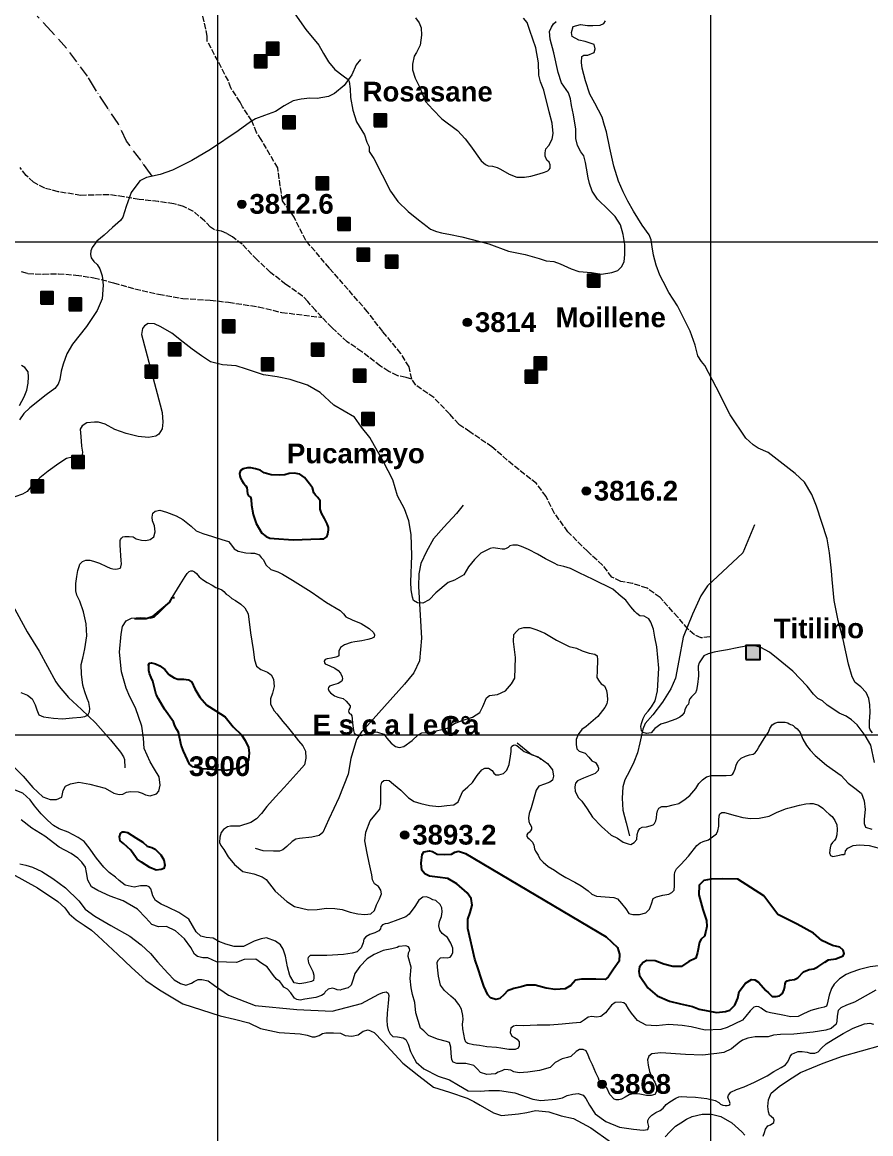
# Model space of a CAD drawing. Header units: metres. Extents: x 405809 to 420020, y 8257398 to 8272141.
# Drawn here: x 416604 to 418325, y 8265190 to 8267445 of the extents above; entities that cross this region are included whole.
import ezdxf

# ---------------------------------------------------------------- set-up
doc = ezdxf.new("R2010")
doc.units = ezdxf.units.M
doc.linetypes.add('ACAD_ISO02W100', pattern=[15, 12, -3])
doc.linetypes.add('ACAD_ISO06W100', pattern=[36, 24, -3, 0, -3, 0, -3, 0, -3])
for name, color, linetype, lineweight in [('CAMINOS DE ERRADURA', 210, 'ACAD_ISO06W100', 20), ('CAMINOS1', 7, 'ACAD_ISO02W100', 5), ('COORDENADAS', 30, 'Continuous', 5), ('CURVAS MAESTRAS', 90, 'Continuous', 25), ('CURVAS SECUNDARIS', 46, 'Continuous', 9), ('PERIMETRO DE LA ISLA', 7, 'Continuous', 18), ('texto', 7, 'Continuous', 13)]:
    doc.layers.add(name, color=color, linetype=linetype, lineweight=lineweight)
doc.layers.add('CASAS', color=150, linetype='Continuous')
doc.layers.add('VIVIENDAS', color=1, linetype='Continuous')
doc.styles.add('CARLOS', font='arialbd.ttf', dxfattribs={"height": 48})

msp = doc.modelspace()

# ---------------------------------------------------------------- hatches: boundary and pattern name
at = {"layer": 'CASAS'}
msp.add_hatch(color=256, dxfattribs=at).paths.add_polyline_path([(418072, 8266152.8), (418100.5, 8266152.8), (418100.5, 8266181.2), (418072, 8266181.2)])
at = {"layer": 'texto'}
h = msp.add_hatch(color=256, dxfattribs=at)
edge = h.paths.add_edge_path()
edge.add_arc((417049.3, 8267076.1), 8.37, 0, 360)
h = msp.add_hatch(color=256, dxfattribs=at)
edge = h.paths.add_edge_path()
edge.add_arc((417506.7, 8266836.3), 8.37, 0, 360)
h = msp.add_hatch(color=256, dxfattribs=at)
edge = h.paths.add_edge_path()
edge.add_arc((417747.9, 8266494.3), 8.37, 0, 360)
h = msp.add_hatch(color=256, dxfattribs=at)
edge = h.paths.add_edge_path()
edge.add_arc((417379.6, 8265796.5), 8.37, 0, 360)
h = msp.add_hatch(color=256, dxfattribs=at)
edge = h.paths.add_edge_path()
edge.add_arc((417780.2, 8265290.9), 8.37, 0, 360)
at = {"layer": 'VIVIENDAS'}
for points in [[(417099.7, 8267379.3), (417124.7, 8267379.3), (417124.7, 8267404.3), (417099.7, 8267404.3)], [(417075, 8267353.5), (417100, 8267353.5), (417100, 8267378.5), (417075, 8267378.5)], [(417318, 8267233.9), (417343, 8267233.9), (417343, 8267258.9), (417318, 8267258.9)], [(417132.4, 8267229.4), (417157.4, 8267229.4), (417157.4, 8267254.4), (417132.4, 8267254.4)], [(417199.9, 8267105.9), (417224.9, 8267105.9), (417224.9, 8267130.9), (417199.9, 8267130.9)], [(417244, 8267023.5), (417269, 8267023.5), (417269, 8267048.5), (417244, 8267048.5)], [(417283.6, 8266961.4), (417308.6, 8266961.4), (417308.6, 8266986.4), (417283.6, 8266986.4)], [(417341, 8266946.8), (417366, 8266946.8), (417366, 8266971.8), (417341, 8266971.8)], [(417750.4, 8266908.6), (417775.4, 8266908.6), (417775.4, 8266933.6), (417750.4, 8266933.6)], [(416641.5, 8266873.7), (416666.5, 8266873.7), (416666.5, 8266898.7), (416641.5, 8266898.7)], [(416699, 8266860.5), (416724, 8266860.5), (416724, 8266885.5), (416699, 8266885.5)], [(417010, 8266815.7), (417035, 8266815.7), (417035, 8266840.7), (417010, 8266840.7)], [(416900.6, 8266769.3), (416925.6, 8266769.3), (416925.6, 8266794.3), (416900.6, 8266794.3)], [(417190.7, 8266768.3), (417215.7, 8266768.3), (417215.7, 8266793.3), (417190.7, 8266793.3)], [(417088.9, 8266738.5), (417113.9, 8266738.5), (417113.9, 8266763.5), (417088.9, 8266763.5)], [(417642.4, 8266740.7), (417667.4, 8266740.7), (417667.4, 8266765.7), (417642.4, 8266765.7)], [(416853, 8266724), (416878, 8266724), (416878, 8266749), (416853, 8266749)], [(417276.1, 8266715.7), (417301.1, 8266715.7), (417301.1, 8266740.7), (417276.1, 8266740.7)], [(417624.4, 8266713.8), (417649.4, 8266713.8), (417649.4, 8266738.8), (417624.4, 8266738.8)], [(417292.9, 8266627.9), (417317.9, 8266627.9), (417317.9, 8266652.9), (417292.9, 8266652.9)], [(416704.7, 8266540.5), (416729.7, 8266540.5), (416729.7, 8266565.5), (416704.7, 8266565.5)], [(416622.2, 8266491.5), (416647.2, 8266491.5), (416647.2, 8266516.5), (416622.2, 8266516.5)]]:
    msp.add_hatch(color=256, dxfattribs=at).paths.add_polyline_path(points)

# ---------------------------------------------------------------- linework, layer by layer
at = {"layer": 'CAMINOS DE ERRADURA'}
msp.add_lwpolyline([(416867.4, 8267132.8), (416863.9, 8267137.6), (416844.2, 8267165.2), (416815.5, 8267203.7), (416798.6, 8267239.6), (416774.8, 8267275.2), (416750.6, 8267311.9), (416736.3, 8267335.7), (416693.5, 8267392.8), (416662.8, 8267427), (416634.1, 8267457.6)], dxfattribs=at)
at = {"layer": 'CAMINOS1'}
for points in [[(417998.7, 8266198.3), (417981.4, 8266196.4), (417967.3, 8266202.8), (417954.6, 8266214.1), (417933.9, 8266238.4), (417897.8, 8266278.2), (417871.7, 8266297.1), (417842, 8266307), (417818, 8266310.9), (417800.1, 8266319.8), (417780.9, 8266344.1), (417750.2, 8266372.1), (417710.6, 8266411.7), (417683.9, 8266448.8), (417666.4, 8266483.1), (417647.2, 8266509.4), (417599.1, 8266547.2), (417556.7, 8266583.9), (417512, 8266614.2), (417489.3, 8266629.8), (417470.8, 8266650.7), (417438.8, 8266683.8), (417402.2, 8266708.8), (417394.1, 8266721.3), (417388.7, 8266746.5), (417371.8, 8266773.2), (417335.2, 8266817.8), (417304.4, 8266857.8), (417227.1, 8266946.4), (417179.3, 8267002.3), (417155.5, 8267049.9), (417131.7, 8267083.2), (417122.1, 8267149.9), (417088.8, 8267207.1), (417079.3, 8267221.4), (417069.8, 8267245.2), (417050.7, 8267273.8), (417045.9, 8267283.3), (417026.9, 8267311.9), (417022.1, 8267326.2), (416979.3, 8267407.1), (416979.3, 8267416.7), (416969.7, 8267459.5)], [(417394.1, 8266721.3), (417382.5, 8266724.8), (417365.5, 8266727.9), (417347.2, 8266737), (417330.6, 8266747.7), (417292.8, 8266776.9), (417263.3, 8266796.8), (417232.3, 8266825.2), (417198.7, 8266860.9), (417183.2, 8266878.8), (417172.7, 8266889.8), (417138.8, 8266913.2), (417107.2, 8266937.9), (417080.2, 8266963.3), (417050.1, 8266994.9), (417030.2, 8267009.9), (417018.7, 8267016.8), (417008.2, 8267021.3), (416993.7, 8267024.3), (416986.1, 8267029.4), (416973.6, 8267042.3), (416951.5, 8267061.4), (416931.1, 8267071.4), (416911.1, 8267076.9), (416880.1, 8267081.4), (416841, 8267085.9), (416810, 8267091.4), (416779.5, 8267095.4), (416722.9, 8267093.9), (416676.9, 8267101.4), (416649.5, 8267108.4), (416626.4, 8267120.5), (416611.9, 8267134.5), (416599.4, 8267150.5)], [(416602, 8266939.3), (416615.3, 8266935.7), (416646.2, 8266934.2), (416677.2, 8266935.1), (416712.9, 8266932.3), (416749.1, 8266926.9), (416789.3, 8266916.9), (416832.5, 8266904.3), (416880.6, 8266893.7), (416929.4, 8266885), (416985.3, 8266881.5), (417022.4, 8266877.2), (417083.1, 8266867.9), (417130.2, 8266856.6), (417212.2, 8266846.6)]]:
    msp.add_lwpolyline(points, dxfattribs=at)
at = {"layer": 'CASAS'}
msp.add_lwpolyline([(418072, 8266152.8), (418100.5, 8266152.8), (418100.5, 8266181.2), (418072, 8266181.2)], close=True, dxfattribs=at)
at = {"layer": 'COORDENADAS'}
for p, q in [((417000, 8271350), (417000, 8257550)), ((418000, 8271350), (418000, 8257550)), ((406200, 8267000), (419600, 8267000)), ((406200, 8266000), (419600, 8266000))]:
    msp.add_line(p, q, dxfattribs=at)
at = {"layer": 'CURVAS MAESTRAS'}
for points in [[(417046.7, 8266520.2), (417049.1, 8266515.6), (417052.7, 8266510), (417057.4, 8266505.1), (417059.4, 8266501.5), (417060.6, 8266488.5), (417062.9, 8266484.8), (417066.7, 8266481.8), (417068.4, 8266477.4), (417068.8, 8266465.9), (417072, 8266446.9), (417078.7, 8266428.6), (417090.1, 8266408.5), (417098.9, 8266401.9), (417106.2, 8266398.6), (417115, 8266397.7), (417153.5, 8266395.2), (417207.8, 8266397.3), (417215.4, 8266397.3), (417221.7, 8266401.6), (417223.9, 8266406.6), (417225.3, 8266415.3), (417225, 8266420.3), (417222.7, 8266427.5), (417217, 8266438.3), (417210.7, 8266449.3), (417208.3, 8266457.6), (417208.3, 8266466.5), (417208, 8266474.3), (417203.6, 8266481.4), (417198.6, 8266485.9), (417195.2, 8266490.5), (417193, 8266500.6), (417186.3, 8266509), (417176.2, 8266521.8), (417167, 8266528.5), (417155.5, 8266530.7), (417145.6, 8266529.7), (417136.3, 8266527), (417126.5, 8266526.2), (417108.7, 8266527), (417094.6, 8266531.3), (417086.8, 8266536.5), (417077.3, 8266539.5), (417067.7, 8266541.3), (417060.7, 8266541.3), (417052.2, 8266539.6), (417046.4, 8266535.8), (417044.9, 8266529.8), (417045.4, 8266524.8), (417046.7, 8266520.2)], [(416831.6, 8266235.4), (416836.4, 8266235.4), (416845.9, 8266235.4), (416855.4, 8266235.4), (416869.7, 8266240.2), (416903, 8266268.7), (416907.8, 8266278.3), (416912.6, 8266278.3)], [(416860.4, 8266138.3), (416860.2, 8266141.9), (416861.9, 8266145.1), (416866.3, 8266145.9), (416874.4, 8266144), (416882.8, 8266139.4), (416893.2, 8266132.2), (416901.4, 8266122.2), (416912, 8266115.5), (416919.7, 8266112.5), (416931.8, 8266112.5), (416941.1, 8266111.5), (416948, 8266106.4), (416954.2, 8266093.3), (416964.3, 8266076), (416978.5, 8266059.7), (416996.5, 8266048.4), (417015.3, 8266036.3), (417031.5, 8266016.2), (417048.5, 8265999.9), (417056, 8265988.4), (417062.8, 8265974.2), (417064.5, 8265962.4), (417063.1, 8265950), (417059.2, 8265940.8), (417045.9, 8265932.9), (417017.6, 8265927.6), (416969.3, 8265930.5), (416949.9, 8265934.6), (416943.2, 8265940), (416939.3, 8265949), (416930.9, 8265966.8), (416926.2, 8265978.5), (416920.9, 8266005.2), (416917.4, 8266010.4), (416913.3, 8266018), (416910.7, 8266026.2), (416892.5, 8266051.7), (416880.1, 8266072.8), (416875.4, 8266081.6), (416872.1, 8266095.2), (416868.8, 8266108.3), (416865.6, 8266116.2), (416862, 8266123.8), (416860.6, 8266130.3), (416860.4, 8266138.3)], [(416835.2, 8265750.1), (416824.1, 8265766), (416809, 8265779.2), (416802.6, 8265784.4), (416800.9, 8265792.8), (416803.2, 8265799.5), (416807.2, 8265802.7), (416810.7, 8265802.7), (416817.3, 8265801.9), (416834.6, 8265790.7), (416848.5, 8265781.7), (416857.5, 8265774.2), (416866.8, 8265771.5), (416873.5, 8265767.5), (416884.9, 8265756.5), (416891, 8265746), (416893.3, 8265735.3), (416891.3, 8265728.3), (416886, 8265726.3), (416875.6, 8265725.4), (416862.8, 8265730.9), (416845.9, 8265741.1), (416837.2, 8265747.5), (416835.2, 8265750.1)], [(417488.9, 8265763.8), (417503.2, 8265759.1), (417788.3, 8265589.8), (417811.3, 8265568.3), (417815.4, 8265554.8), (417814.5, 8265540.3), (417803.3, 8265524.1), (417792.4, 8265508.2), (417786.5, 8265503.5), (417767.3, 8265504), (417738.6, 8265504.3), (417726.2, 8265501.9), (417716.5, 8265491.3), (417705.5, 8265484.5), (417685.1, 8265482.8), (417666.9, 8265486), (417644.4, 8265491.9), (417627.6, 8265491.9), (417616.1, 8265488.6), (417601, 8265485.1), (417588, 8265480.1), (417581.2, 8265472.7), (417572.9, 8265465), (417564.4, 8265462.7), (417553.5, 8265465.9), (417548.2, 8265472.4), (417539.9, 8265489.9), (417534, 8265508.4), (417529.5, 8265523.3), (417522.3, 8265544.7), (417508, 8265606.7), (417508, 8265625.7), (417512.8, 8265639), (417516.7, 8265654.3), (417514.6, 8265667.7), (417506.5, 8265679.2), (417485.4, 8265697.7), (417467.5, 8265708.4), (417446.5, 8265711.1), (417430, 8265713.2), (417420.4, 8265717.8), (417414.6, 8265725.5), (417413, 8265739.5), (417415, 8265757.2), (417418.4, 8265762.3), (417429.8, 8265764.6), (417436.1, 8265762.8), (417445.4, 8265757.4), (417460.7, 8265756.8), (417474.5, 8265757.4), (417481.1, 8265761.6), (417488.9, 8265763.8)], [(417987.9, 8265591.1), (417981, 8265584.9), (417977.7, 8265579), (417973.8, 8265557.9), (417970.5, 8265546.9), (417955.9, 8265539.7), (417941.1, 8265529.8), (417923.3, 8265530), (417905.2, 8265534.4), (417887.6, 8265541.5), (417871, 8265542), (417863.1, 8265538.2), (417856, 8265528.8), (417854.9, 8265519.8), (417855.7, 8265511.4), (417872.6, 8265486.7), (417891.9, 8265470.3), (417916.9, 8265459.4), (417939.5, 8265453.9), (417963.3, 8265448.3), (417976.9, 8265443.2), (418012.4, 8265436.4), (418030.2, 8265438.2), (418039.3, 8265441), (418049.7, 8265451.3), (418055.2, 8265465.5), (418058.5, 8265478.9), (418070.7, 8265496.1), (418083.3, 8265503.2), (418090.1, 8265502.7), (418097.5, 8265497.9), (418112.2, 8265481.2), (418117.5, 8265476.1), (418125.1, 8265468.8), (418133.5, 8265468.7), (418139.8, 8265470.4), (418145.9, 8265475.3), (418149.5, 8265483.4), (418151, 8265489.1), (418151.2, 8265494.3), (418152.7, 8265498.4), (418155.6, 8265500.5), (418160, 8265501.9), (418170.2, 8265503.2), (418176.9, 8265507), (418188.7, 8265518.8), (418200.3, 8265523.5), (418209.4, 8265524.8), (418217.6, 8265528.8), (418231.9, 8265538.8), (418239.5, 8265543.5), (418254.4, 8265545.1), (418268.9, 8265551.1), (418271.1, 8265556.1), (418269.1, 8265563), (418262.2, 8265569), (418247.7, 8265572.5), (418225.6, 8265582.8), (418209, 8265597.1), (418175.9, 8265615.9), (418136.7, 8265635.2), (418108.1, 8265673.3), (418055.7, 8265706.7), (418024.2, 8265707.6), (418001.2, 8265706.6), (417986.2, 8265704.1), (417976.7, 8265694.6), (417976.2, 8265675.1), (417984.7, 8265645.1), (417991.7, 8265623.1), (417992.3, 8265611.2), (417990.5, 8265601.3), (417987.9, 8265591.1)]]:
    msp.add_lwpolyline(points, dxfattribs=at)
at = {"layer": 'CURVAS SECUNDARIS'}
for points in [[(417151.8, 8267469), (417179.1, 8267430.6), (417205.2, 8267398.8), (417215.2, 8267381.5), (417225.1, 8267364.7), (417238.2, 8267349.1), (417254.9, 8267336.7), (417264.9, 8267329.3), (417267.3, 8267324.9), (417269.2, 8267310), (417269.6, 8267292.9), (417274.5, 8267267.1), (417281.7, 8267242.9), (417298.4, 8267216.6), (417303.1, 8267202.3), (417307.9, 8267192.8), (417307.9, 8267183.3), (417317.4, 8267169), (417350.8, 8267102.3), (417365.5, 8267081.8), (417386.9, 8267061.6), (417407.8, 8267044.1), (417425, 8267030.6), (417432.3, 8267025.3), (417444.1, 8267020.6), (417454.6, 8267018.2), (417465.2, 8267016.1), (417469.3, 8267015.4)], [(417401.7, 8267454), (417409, 8267443.9), (417412.9, 8267433.8), (417413.9, 8267419.2), (417411.1, 8267398.8), (417403.8, 8267384.1), (417399.2, 8267376.2), (417395.3, 8267359.9), (417395.8, 8267348.6), (417400.9, 8267331.5), (417409.4, 8267314), (417421.8, 8267284.7), (417437.1, 8267268.4), (417455.2, 8267249.6), (417486.8, 8267225.4), (417502.6, 8267208.7), (417513, 8267194.3), (417534.6, 8267164.4), (417543.5, 8267156.6), (417549.1, 8267153.7), (417558.1, 8267153.2), (417567.2, 8267150.7), (417574.3, 8267147.4), (417591.9, 8267137.3), (417607.4, 8267131.2), (417623, 8267130.8), (417635.7, 8267132.7), (417652.4, 8267137.6), (417663.2, 8267140.8), (417670.3, 8267143.7), (417673, 8267146.4), (417674.9, 8267149.3), (417674.9, 8267156), (417672.5, 8267161.1), (417668.1, 8267165.5), (417664.4, 8267173.4), (417664.4, 8267180.2), (417666.1, 8267188.3), (417672.3, 8267195.4), (417678.9, 8267208), (417681, 8267219.8), (417678.6, 8267240.2), (417672.7, 8267263.2), (417661.8, 8267307.3), (417655.5, 8267324.3), (417652.1, 8267337.6), (417650.9, 8267363), (417645.6, 8267393), (417633.8, 8267428.7), (417628.3, 8267444.7), (417620.8, 8267453.7)], [(417469.3, 8267015.4), (417495.8, 8267010.1), (417550.3, 8266995.9), (417590.1, 8266980.9), (417624.4, 8266973.9), (417652.4, 8266965.8), (417666.9, 8266961), (417682, 8266959.9), (417695.4, 8266955.1), (417717.4, 8266944.9), (417733, 8266939.5), (417758.8, 8266937.3), (417779.2, 8266934.1), (417800.2, 8266937.3), (417812, 8266941.6), (417819.4, 8266949.3), (417825.1, 8266959.1), (417826.1, 8266973.8), (417826.1, 8266994.3), (417823.1, 8267014.8), (417817.2, 8267034.1), (417806.4, 8267051), (417793.2, 8267064.6), (417770.8, 8267086.2), (417759.8, 8267102.6), (417754.3, 8267117.8), (417752.1, 8267129.4), (417748.8, 8267149.2), (417746.6, 8267160.6), (417742.8, 8267174.5), (417737.3, 8267182.1), (417730.2, 8267195.2), (417726.8, 8267209.6), (417726.8, 8267228.2), (417722.1, 8267257.2), (417718.1, 8267276.5), (417715.8, 8267290.1), (417711.8, 8267302.1), (417697.8, 8267322.6), (417691.1, 8267343.3), (417682.1, 8267383.5), (417674.7, 8267411), (417673.2, 8267426.3), (417677.3, 8267435.5), (417681.6, 8267442), (417686.7, 8267446.9)], [(417290.3, 8267369.7), (417281.3, 8267358.7), (417272.3, 8267338.5), (417257, 8267317), (417237.1, 8267300.8), (417224.9, 8267294.8), (417202.1, 8267290.6), (417187.5, 8267290.9), (417169.8, 8267289.4), (417153.3, 8267285.6), (417135.2, 8267275.5), (417117.9, 8267264.1), (417095.4, 8267256.1), (417076.9, 8267249.2), (417067.2, 8267243), (417041.9, 8267225.3), (416985.8, 8267187.2), (416947.8, 8267164.9), (416908.4, 8267145.5), (416883.7, 8267136.5), (416856.2, 8267130.3), (416842.2, 8267123.7), (416824.7, 8267100.1), (416814.6, 8267071.2), (416807.8, 8267049.9), (416803.5, 8267042.9), (416787.1, 8267028.9), (416770.1, 8267013.1), (416754.9, 8267001), (416745.8, 8266988.3), (416742.9, 8266981.2), (416742.2, 8266974), (416743.6, 8266967.6), (416748.8, 8266960.2), (416755.7, 8266953.6), (416761.4, 8266945), (416766.2, 8266931.1), (416767.9, 8266912), (416765.8, 8266884.5), (416756.2, 8266860.4), (416733.9, 8266827.8), (416705.6, 8266792.4), (416694.2, 8266772.7), (416686.8, 8266751.8), (416683, 8266737.3), (416680.2, 8266720.5), (416676.8, 8266711.2), (416669.9, 8266702.2), (416652.6, 8266689.4), (416619.5, 8266663.3), (416607.3, 8266651.7), (416598.4, 8266638.4)], [(418314, 8265998.1), (418307.8, 8266006.2), (418297.2, 8266020), (418286.2, 8266030.3), (418274.9, 8266037.8), (418260.9, 8266044), (418246.4, 8266053.7), (418237, 8266060), (418227, 8266068.5), (418217.5, 8266073.6), (418209.1, 8266081.9), (418196.3, 8266098.1), (418167, 8266129.1), (418137.6, 8266153.4), (418119.8, 8266167.7), (418101.9, 8266176.9), (418090.4, 8266180.4), (418071.5, 8266179.8), (418054.2, 8266176.4), (418034.7, 8266172.3), (418018.6, 8266169.5), (418007.5, 8266167.2), (417995.6, 8266164), (417986.3, 8266159.7), (417980.8, 8266152.1), (417977.1, 8266145.9), (417975, 8266138.7), (417975.4, 8266119.2), (417973.8, 8266101.7), (417971.6, 8266090.4), (417969.7, 8266084.9), (417961.6, 8266077), (417958.1, 8266072.9), (417956.9, 8266070.3), (417955.1, 8266061.9), (417951.6, 8266057.6), (417948.2, 8266050.7), (417946.7, 8266044.3), (417942.2, 8266039), (417937.9, 8266035.5), (417929.8, 8266031.2), (417910.9, 8266024.7), (417899.4, 8266021.1), (417887.2, 8266012.3), (417879.4, 8266003.7), (417870.4, 8266002.5), (417863.5, 8266004.5), (417859.8, 8266008.8), (417858.4, 8266016.7), (417859.8, 8266022.7), (417863.7, 8266033), (417867.4, 8266040.8), (417873.9, 8266048), (417880.2, 8266056.3), (417887.7, 8266068.5), (417892.7, 8266089.3), (417895, 8266135.1), (417891, 8266177.9), (417887.1, 8266198.1), (417884.6, 8266213.8), (417878.8, 8266228.4), (417874.7, 8266235.3), (417865.2, 8266240.1), (417857, 8266241.4), (417850.6, 8266245.6), (417846.2, 8266249.7), (417838.2, 8266259.7), (417828, 8266272.6), (417818.8, 8266280.4), (417802.1, 8266295.4), (417761.9, 8266314.9), (417733.7, 8266328.5), (417716.3, 8266336.8), (417702.8, 8266341.3), (417690.3, 8266344.1), (417682.7, 8266347.9), (417665.1, 8266356.5), (417649.4, 8266366.4), (417630.5, 8266375.9), (417616.6, 8266381.9), (417608.3, 8266384.4), (417599.3, 8266384.2), (417593.3, 8266382.8), (417589.4, 8266379.9), (417585.2, 8266377.4), (417582.1, 8266376.1), (417577.5, 8266376.3), (417568.5, 8266377.9), (417559.2, 8266379), (417553.1, 8266377.4), (417534.1, 8266367.9), (417521.5, 8266355.4), (417508.9, 8266340.6), (417499.8, 8266324.6), (417480.7, 8266313.3), (417468.1, 8266309), (417442.9, 8266287.8), (417429, 8266273.9), (417416.5, 8266267), (417405.6, 8266267.4), (417397.8, 8266272.2), (417395.2, 8266279.1), (417392.6, 8266293.8), (417392.2, 8266309.4), (417394.3, 8266363.8), (417392.8, 8266405.9), (417387.8, 8266434.1), (417379, 8266458.5), (417365.3, 8266484.8), (417355.6, 8266517), (417337, 8266553.4), (417308.7, 8266603.1), (417292.1, 8266623.5), (417277.6, 8266643.9), (417235.7, 8266668.7), (417208.3, 8266693.9), (417182.8, 8266708.8), (417147.2, 8266720.8), (417121.2, 8266725.9), (417093.5, 8266729.7), (417058.9, 8266741.7), (417038, 8266748.5), (417010.3, 8266750.2), (416986, 8266756.6), (416967.6, 8266768.2), (416948.8, 8266781.8), (416930.1, 8266796.3), (416907.4, 8266814.2), (416885.2, 8266827.4), (416872, 8266833.4), (416859.2, 8266833.8), (416851.6, 8266829.5), (416847.7, 8266823.8), (416845.9, 8266811.7), (416884, 8266668.8), (416887.9, 8266653.4), (416888.9, 8266634.2), (416887.5, 8266620.6), (416880.9, 8266609.4), (416874.8, 8266605.7), (416860.3, 8266602.9), (416838.8, 8266605.2), (416814.4, 8266610.8), (416791.9, 8266618.8), (416772.3, 8266630), (416758.6, 8266634.2), (416750.6, 8266634.2), (416735.2, 8266632.8), (416725.3, 8266626.7), (416721.1, 8266619.7), (416722.5, 8266605.1), (416724.4, 8266585.5), (416726.3, 8266573), (416725.4, 8266567.4), (416723.3, 8266564.4), (416718, 8266563.2), (416705, 8266563.2), (416693.5, 8266560.3), (416678.1, 8266550.3), (416656.2, 8266534.9), (416639.6, 8266521.3), (416622.2, 8266503.6), (416614.2, 8266493.2), (416604.4, 8266488.2), (416589.1, 8266482.6)], [(416598.2, 8266667.8), (416607.8, 8266685.1), (416613, 8266699), (416616, 8266712.8), (416616.8, 8266725.6), (416615.7, 8266736), (416608.9, 8266744.7), (416602.2, 8266748.8)], [(416601, 8266085.7), (416614.7, 8266080), (416624.3, 8266072.8), (416630.3, 8266060.4), (416633.5, 8266050.4), (416637.5, 8266040), (416647.1, 8266036.4), (416667.2, 8266033.6), (416685.8, 8266032.3), (416705.7, 8266033.9), (416723, 8266035.3), (416731.1, 8266037), (416734.9, 8266038.8), (416737.6, 8266041), (416740.6, 8266046.2), (416740.9, 8266053), (416739.1, 8266065), (416735.8, 8266073.7), (416731, 8266086.7), (416726.9, 8266100.6), (416724.1, 8266122.6), (416723.5, 8266142.3), (416726.8, 8266155.3), (416730.7, 8266174.2), (416734.6, 8266200.3), (416733.3, 8266225), (416728.1, 8266249.1), (416720.9, 8266270.8), (416714.4, 8266283.2), (416712.8, 8266292), (416712.8, 8266306.4), (416714.8, 8266320.9), (416716.9, 8266333.3), (416719.2, 8266341.5), (416721, 8266346.1), (416726, 8266351.3), (416732.6, 8266353.9), (416740.9, 8266354.1), (416748.6, 8266352), (416760.7, 8266347.9), (416775.1, 8266341), (416782.2, 8266337.7), (416787.7, 8266336.3), (416793, 8266335.6), (416797.4, 8266336.5), (416802.2, 8266337.9), (416803.1, 8266338.6), (416803.8, 8266340.3), (416804.9, 8266346.6), (416804.6, 8266353.5), (416802.5, 8266384.2), (416802.5, 8266393.7), (416803.3, 8266396.2), (416805.2, 8266399), (416807.6, 8266401.2), (416811.7, 8266401.9), (416820.8, 8266402.1), (416829, 8266401.1), (416835.3, 8266397.2), (416845.5, 8266394.4), (416854.8, 8266394), (416863.6, 8266395.7), (416870.8, 8266401.6), (416873.8, 8266411.3), (416872.1, 8266423.5), (416868.3, 8266434.1), (416867.4, 8266441.2), (416869.1, 8266449.6), (416873.8, 8266453.4), (416883, 8266455.5), (416896.6, 8266451.7), (416916.4, 8266444.2), (416929.9, 8266436.6), (416946.4, 8266422.7), (416956.9, 8266413.4), (416970.5, 8266408.3), (416989.5, 8266402), (417008.9, 8266396.1), (417022, 8266391.9), (417026.2, 8266386.9), (417034, 8266376.7), (417042, 8266372), (417057.2, 8266368.7), (417067.3, 8266368.2), (417075.2, 8266368.2), (417079.4, 8266367.1), (417084.2, 8266364.8), (417088.8, 8266359.2), (417093.6, 8266354.5), (417098.3, 8266344.9), (417107.9, 8266335.4), (417122.1, 8266330.7), (417131.7, 8266325.9), (417152.1, 8266313.3), (417190.3, 8266289.9), (417221.1, 8266268.2), (417248.9, 8266251.6), (417255.3, 8266244.9), (417260.5, 8266238.8), (417272.9, 8266233.2), (417291.5, 8266225.4), (417307.6, 8266215.2), (417316.7, 8266207.2), (417318.2, 8266202.9), (417317.5, 8266198), (417312.4, 8266194.9), (417305.1, 8266193.2), (417293, 8266190.6), (417278.4, 8266188.5), (417271, 8266187.3), (417257.8, 8266182.1), (417249.5, 8266176.6), (417246.1, 8266169.2), (417246.1, 8266162.4), (417245.9, 8266160.2), (417244.4, 8266158.5), (417240, 8266157.3), (417230.9, 8266155), (417222.5, 8266153.8), (417218.1, 8266152.4), (417216.6, 8266149.3), (417216.7, 8266145.5), (417218.5, 8266144), (417227.6, 8266139.9), (417238.1, 8266134.9), (417244.8, 8266130.3), (417249.3, 8266124.7), (417252.8, 8266117.5), (417253.2, 8266113.6), (417252, 8266108.6), (417244.8, 8266103.8), (417235.3, 8266100.9), (417227.4, 8266098.2), (417224.9, 8266095.6), (417224.5, 8266092.8), (417225.7, 8266088.8), (417229.5, 8266085), (417237.1, 8266079), (417244.1, 8266076.3), (417254.9, 8266073.4), (417261.3, 8266068.2), (417268.8, 8266058.7), (417269.2, 8266055.9), (417268.4, 8266053.8), (417266.4, 8266050.4), (417266, 8266048), (417266.2, 8266045.1), (417267.4, 8266042.9), (417270.1, 8266041.5), (417272.5, 8266038.4), (417273.1, 8266032.3), (417274.1, 8266023.1), (417275.6, 8266008.4), (417277.4, 8266003.3), (417283.2, 8265998.8), (417292.1, 8265998.5), (417304.7, 8266003.3), (417313.6, 8266005.6), (417324.2, 8266004.8), (417337.6, 8266000.8), (417343.4, 8265992.7), (417352.3, 8265982.8), (417360.9, 8265975.8), (417368.7, 8265974), (417377.9, 8265976), (417394.8, 8265988.1), (417406.7, 8265999.8), (417414.4, 8266004), (417432.9, 8266005.1), (417466, 8266013.2), (417481, 8266023), (417496.1, 8266028.8), (417516.9, 8266035.8), (417532, 8266045), (417538.4, 8266057.2), (417545.9, 8266075.1), (417551.7, 8266079.7), (417567.9, 8266081.5), (417584, 8266089.2), (417596.4, 8266103), (417602.9, 8266114.5), (417604.3, 8266156.5), (417600.6, 8266189.1), (417601.4, 8266203.2), (417606.2, 8266209.3), (417612.1, 8266214.8), (417621.1, 8266217.4), (417633.8, 8266217.4), (417647.4, 8266212.9), (417664.2, 8266205.8), (417687.4, 8266191.8), (417713.6, 8266179.2), (417728.1, 8266175.3), (417740, 8266170.1), (417754, 8266165.5), (417765.4, 8266163.4), (417770.2, 8266159.9), (417770.7, 8266151.6), (417769.9, 8266129.5), (417769.7, 8266116), (417774, 8266108.9), (417778.1, 8266103.2), (417784.8, 8266098.8), (417789.2, 8266089.6), (417790.5, 8266081), (417791, 8266070.5), (417789.7, 8266062.3), (417785.4, 8266055.3), (417771.2, 8266036.7), (417748, 8266016.6), (417738.8, 8266010.4), (417731.6, 8266000.6), (417727.2, 8265990.1), (417727.2, 8265979.9), (417729.1, 8265971.5), (417733.8, 8265966.8), (417745.9, 8265962.6), (417753.4, 8265954.2), (417759, 8265947.2), (417767, 8265943.4), (417771.2, 8265936), (417772.8, 8265932.2), (417772.3, 8265927.1), (417765.8, 8265921.5), (417755.6, 8265917.3), (417742.4, 8265911.8), (417730.5, 8265906.4), (417726, 8265901.5), (417724.5, 8265894.2), (417725.7, 8265884.7), (417732.1, 8265872.2), (417739.2, 8265864.9), (417749.6, 8265849.7), (417760.9, 8265832.6), (417779, 8265814.1), (417798.8, 8265796.4), (417811.2, 8265789.8), (417823.1, 8265781.9), (417833.3, 8265778.4), (417838.1, 8265777.5), (417845, 8265781), (417850.8, 8265787.2), (417851.4, 8265797.6), (417853.1, 8265804.5), (417856.4, 8265809.8), (417861.4, 8265812.5), (417869.9, 8265813.3), (417877.5, 8265815.1), (417883.4, 8265817.2), (417886.7, 8265820.1), (417889.2, 8265825.3), (417890.2, 8265831.6), (417890.9, 8265839.2), (417892.4, 8265845.5), (417895.4, 8265850.9), (417901.2, 8265854), (417911.5, 8265854.4), (417924.2, 8265857.5), (417935.9, 8265860.4), (417948.9, 8265868.9), (417958.1, 8265876.8), (417970.1, 8265891), (417976.1, 8265900.8), (417983.7, 8265908.1), (417992.1, 8265914.6), (418002, 8265917.3), (418016.8, 8265917.3), (418031.8, 8265917.5), (418041.7, 8265917.8), (418044.5, 8265919), (418046.8, 8265922.3), (418050, 8265931), (418051.9, 8265938.5), (418055.3, 8265945.3), (418062.3, 8265952.5), (418071, 8265956.7), (418078.9, 8265959.3), (418086.5, 8265960.4), (418090.7, 8265963.1), (418094.5, 8265968.3), (418097.8, 8265974.6), (418103.2, 8265983.7), (418108.9, 8265992.3), (418117.8, 8266005.3), (418120.4, 8266012.4), (418125, 8266019.8), (418130.6, 8266023.6), (418136.8, 8266025.6), (418145.4, 8266025.6), (418151.4, 8266025.4), (418157.1, 8266024.2), (418159.7, 8266022.3), (418162, 8266020.9), (418165.1, 8266020.3), (418167.8, 8266018.9), (418170.9, 8266015.6), (418176.1, 8266012.1), (418181.9, 8266004.5), (418187, 8265990.6), (418194.6, 8265978.3), (418201.9, 8265968.9), (418212.4, 8265957.6), (418235.3, 8265938.1), (418264.8, 8265916.9), (418279, 8265901.6), (418295.5, 8265889.8), (418306.1, 8265880.4), (418312, 8265865.8), (418313.8, 8265848.1), (418311.4, 8265828.6), (418311.4, 8265819.8), (418314.4, 8265812.7), (418327.4, 8265808.6)], [(417498.2, 8266465.5), (417485, 8266449), (417458.9, 8266420.8), (417438.2, 8266397.5), (417423.9, 8266371.3), (417412.2, 8266347), (417408.5, 8266326.3), (417407.5, 8266300.3), (417413.8, 8266196.1), (417410, 8266149.5), (417398.4, 8266125.8), (417379.4, 8266102.8), (417338.7, 8266057.4), (417304, 8266018.9), (417291.9, 8266005.7), (417282.1, 8265990), (417270.6, 8265951.8), (417264.7, 8265920), (417246.4, 8265872.2), (417226, 8265828.5), (417213.6, 8265801.6), (417206, 8265795.2), (417191.5, 8265791.8), (417166.4, 8265789.3), (417159.2, 8265787.8), (417151.4, 8265783.3), (417140.7, 8265773.1), (417132.4, 8265766.3), (417125.7, 8265763.8), (417113.9, 8265763.4), (417092.4, 8265764.7), (417077, 8265769.2)], [(418089.1, 8266425.9), (418065.3, 8266368.8), (417993.8, 8266302.1), (417980.1, 8266281.6), (417963.4, 8266244.8), (417944.5, 8266198.1), (417935.5, 8266150.2), (417929.3, 8266114.9), (417919.3, 8266092.8), (417902.7, 8266066.3), (417883.3, 8266040.6), (417867.2, 8266022.4), (417862.8, 8266011.3), (417856.7, 8265983.5), (417851.7, 8265962.9), (417844.5, 8265944.1), (417835.6, 8265925.9), (417826.2, 8265908.2), (417822.3, 8265894.4), (417820.7, 8265871), (417822.3, 8265847.2), (417829, 8265821.2), (417835.6, 8265794.7)], [(416562.3, 8265959), (416606.1, 8265915.9), (416625.6, 8265893.1), (416645.6, 8265873.8), (416660.6, 8265868.2), (416673.1, 8265868.2), (416684.3, 8265873.2), (416686.8, 8265886.9), (416691.8, 8265895.6), (416701.8, 8265900), (416718.7, 8265903.7), (416741.2, 8265899.4), (416771.8, 8265891.3), (416789.8, 8265881.4), (416800.3, 8265878.4), (416807.7, 8265879.2), (416815.4, 8265883.2), (416823.4, 8265884.7), (416839.3, 8265884.4), (416847.4, 8265881.6), (416853.7, 8265877.9), (416863.5, 8265876.2), (416875.9, 8265880.2), (416881.1, 8265885.6), (416883.9, 8265897.8), (416881.8, 8265914.2), (416872.5, 8265930), (416863.1, 8265945), (416851, 8265972.2), (416849.8, 8265992.9), (416846.6, 8266017.1), (416833.7, 8266054.2), (416822.3, 8266076.7), (416814.6, 8266094.6), (416805.3, 8266127.4), (416801.2, 8266167.3), (416804.3, 8266204.2), (416807.3, 8266219.6), (416814.4, 8266230.8), (416825.6, 8266236.4), (416844.5, 8266237.4), (416863.3, 8266236.4), (416871.2, 8266238.4), (416882.5, 8266248.4), (416902.6, 8266269.4), (416924.5, 8266305), (416934.3, 8266320.6), (416938.2, 8266327.1), (416940.2, 8266329.1), (416942.3, 8266331.1), (416945.7, 8266332.1), (416949.4, 8266332.2), (416953.3, 8266330.4), (416957.3, 8266326.7), (416962.8, 8266320.4), (416969.4, 8266314.7), (416978.9, 8266308.8), (416989, 8266303.4), (416996.6, 8266298.8), (417003.9, 8266296.1), (417008.6, 8266293.8), (417012.6, 8266290.4), (417017.4, 8266284.9), (417022, 8266282.1), (417028.9, 8266276.6), (417036.8, 8266272.5), (417047.5, 8266264.8), (417055.2, 8266257.2), (417062.1, 8266244.9), (417066.7, 8266206.6), (417072.1, 8266172.9), (417075.2, 8266152), (417079, 8266139), (417088.2, 8266132.1), (417101.3, 8266126.7), (417108.7, 8266121.3), (417113.4, 8266112.3), (417114.7, 8266097.7), (417111.7, 8266083.9), (417107.8, 8266072.8), (417107.5, 8266061.9), (417114.8, 8266048.4), (417120.6, 8266042.6), (417132.2, 8266026.9), (417141.4, 8266016.3), (417154.9, 8265999.4), (417164.6, 8265987.5), (417173.3, 8265977.4), (417178.3, 8265966.4), (417179.4, 8265952.7), (417176.3, 8265939), (417165.8, 8265926.7), (417134.9, 8265893), (417117.3, 8265873.7), (417099.8, 8265854.4), (417089.4, 8265840.3), (417079.4, 8265829.5), (417067.7, 8265821.9), (417044.3, 8265814.7), (417026.3, 8265814.2), (417020.5, 8265812.9), (417012.2, 8265807.8), (417007.7, 8265801.8), (417004.5, 8265792), (417004.1, 8265781.6), (417006.9, 8265774.9), (417012.9, 8265767.1), (417021.5, 8265752.4), (417034.4, 8265736.9), (417051.5, 8265722.8), (417073.7, 8265717.7), (417090.9, 8265711.7), (417098.8, 8265706.2), (417117.1, 8265682.6), (417140.6, 8265661.7), (417156, 8265651.7), (417184.5, 8265645), (417202.1, 8265645.7), (417220.8, 8265648.1), (417237.9, 8265647.3), (417252.6, 8265645.7), (417268.8, 8265640), (417284.3, 8265636.7), (417299, 8265635.1), (417311.2, 8265636.7), (417318.5, 8265643.2), (417322.6, 8265654.6), (417328.3, 8265666.8), (417332.4, 8265677.4), (417331.5, 8265684.7), (417326.7, 8265692), (417318.5, 8265697.7), (417314.4, 8265705.9), (417312.8, 8265715.6), (417307.9, 8265740), (417303.9, 8265759.5), (417299, 8265784.7), (417301.2, 8265802.1), (417309.4, 8265825.2), (417322.8, 8265841.1), (417329, 8265849.1), (417331.5, 8265859.9), (417331.5, 8265895.7), (417333.6, 8265903.4), (417337.2, 8265907), (417342.7, 8265907.8), (417348.1, 8265906.9), (417357.3, 8265899.5), (417371.6, 8265887.8), (417387.1, 8265871.8), (417399.1, 8265864.8), (417412.2, 8265860.7), (417430.3, 8265856.2), (417449.2, 8265854.5), (417465.3, 8265856.2), (417479.7, 8265857.4), (417487.9, 8265864), (417492.4, 8265873), (417497.4, 8265885.7), (417507.7, 8265894.4), (417517.1, 8265903), (417526.6, 8265917.5), (417536.1, 8265928.6), (417542.3, 8265932.3), (417550, 8265931.9), (417557.3, 8265927.1), (417560.6, 8265922), (417564.7, 8265918.7), (417570.6, 8265918.3), (417579.8, 8265921.2), (417586.8, 8265928.2), (417591.5, 8265939.3), (417594.5, 8265956.3), (417595.6, 8265965.8), (417596, 8265973.2), (417597.1, 8265976.8), (417600.2, 8265979), (417603.3, 8265979.6), (417607.4, 8265978.3), (417618.9, 8265968.4), (417621.8, 8265965.7), (417629.1, 8265963.3), (417639.3, 8265959.1), (417654.5, 8265952.3), (417669.4, 8265941.3), (417679.6, 8265928.7), (417681.7, 8265915.8), (417679.7, 8265907.8), (417674.4, 8265903.8), (417663, 8265899.7), (417651.6, 8265895.7), (417646.3, 8265887.7), (417636.4, 8265851.6), (417632.2, 8265840.2), (417630.5, 8265831.3), (417631.4, 8265824.2), (417633.5, 8265818.7), (417635.5, 8265815.7), (417637, 8265812.3), (417637, 8265808.6), (417635.2, 8265805), (417632.8, 8265802.3), (417628.9, 8265798.8), (417627.5, 8265796.9), (417627.5, 8265793.4), (417629.6, 8265790.6), (417632.4, 8265788.5), (417636.4, 8265785), (417639.2, 8265782), (417641.5, 8265776), (417643.1, 8265768.5), (417645.2, 8265763.5), (417650.3, 8265755.6), (417654.1, 8265748.3), (417660.6, 8265741.5), (417670.9, 8265732.7), (417683.8, 8265725.1), (417693.3, 8265718.7), (417706.3, 8265710.3), (417724.6, 8265701.1), (417738, 8265693.1), (417751.7, 8265683.2), (417759.3, 8265676.3), (417768.8, 8265672.5), (417786.4, 8265671.4), (417803.9, 8265669.5), (417811.6, 8265666.7), (417819.2, 8265657.9), (417828.4, 8265646.9), (417834.1, 8265637.4), (417842.5, 8265635.1), (417856.2, 8265635.1), (417869.1, 8265638.9), (417876.4, 8265645.8), (417880.2, 8265657.2), (417884, 8265667.8), (417890.5, 8265670.9), (417903, 8265674.7), (417915.6, 8265676.2), (417921.5, 8265679.6), (417926, 8265684.5), (417927.1, 8265693.6), (417926.9, 8265716), (417927.5, 8265721.3), (417930.9, 8265728.1), (417940.1, 8265736.7), (417955.1, 8265753.6), (417972.5, 8265775.4), (417978.8, 8265780.4), (417985.1, 8265783.6), (417996.3, 8265787), (418007, 8265794.8), (418011.9, 8265798.9), (418014.6, 8265804.9), (418017.1, 8265814.7), (418017.1, 8265826.7), (418017.3, 8265835.4), (418018.7, 8265839.3), (418022.8, 8265842), (418028.5, 8265842), (418050.3, 8265835.8), (418065.4, 8265832), (418081, 8265830.3), (418098.7, 8265830.8), (418118.8, 8265834.8), (418134.2, 8265842.3), (418152, 8265849.5), (418157.1, 8265851), (418165.3, 8265853.3), (418180.8, 8265857.1), (418193.5, 8265859.8), (418201.8, 8265860.6), (418208, 8265860.2), (418219.2, 8265856.9), (418228, 8265850.7), (418234.6, 8265843.9), (418240.6, 8265839.1), (418246.6, 8265833.8), (418252.4, 8265826), (418256, 8265817.3), (418257.1, 8265807.6), (418256.2, 8265796.6), (418254.3, 8265789.5), (418251.7, 8265785.7), (418247.2, 8265781.2), (418244.3, 8265776.7), (418242.7, 8265770.2), (418241.7, 8265760.6), (418243.6, 8265754.8), (418248.5, 8265753.1), (418261.4, 8265755.4), (418266.2, 8265756.8), (418270.8, 8265757.1), (418273.1, 8265759.1), (418274.2, 8265764.3), (418278.9, 8265769.8), (418289.5, 8265775.4), (418301.6, 8265776.9), (418321.7, 8265775.4), (418342.3, 8265769.5)], [(416584.9, 8266262), (416613.6, 8266208.9), (416637.9, 8266169.5), (416672.3, 8266106.9), (416678.7, 8266097.9), (416697.7, 8266075.3), (416724.3, 8266050.8), (416752.3, 8266023.8), (416782.8, 8265989.4), (416802.9, 8265964.4), (416809.5, 8265954.8), (416811, 8265949.9), (416811.8, 8265932.9)], [(418332.7, 8265943.3), (418325, 8265978.9), (418313.8, 8265998.1)], [(418367.4, 8265534.6), (418324.1, 8265529.2), (418302.1, 8265523.9), (418284.6, 8265517.8), (418275.5, 8265513.4), (418261.8, 8265504.5), (418251.1, 8265493.8), (418245.7, 8265484.8), (418240.9, 8265471.7), (418238, 8265459.2), (418236.8, 8265453.3), (418235, 8265449.1), (418230.8, 8265447.3), (418218.5, 8265444.3), (418203.3, 8265440.5), (418188.9, 8265433.7), (418177.6, 8265428.4), (418163.2, 8265427.6), (418143.5, 8265431.4), (418121.5, 8265436), (418113.4, 8265438), (418108.2, 8265441), (418102.9, 8265445.5), (418098, 8265448.1), (418093.1, 8265448.9), (418087.9, 8265447.4), (418080.7, 8265439.5), (418071.8, 8265429.1), (418064.6, 8265421.1), (418049.6, 8265413.6), (418033.9, 8265406.1), (418021, 8265401.8), (417989.3, 8265400.7), (417960.7, 8265407.7), (417942.4, 8265410.2), (417915.7, 8265411.9), (417889.9, 8265409.3), (417869.2, 8265411), (417852, 8265420.5), (417840, 8265435.2), (417834, 8265444.2), (417828.9, 8265451.8), (417824.2, 8265456.1), (417816.9, 8265457.4), (417806.7, 8265456.5), (417799, 8265451), (417791.7, 8265441.6), (417787, 8265436.1), (417777.6, 8265428.4), (417768.5, 8265427.1), (417759, 8265428.1), (417751.8, 8265426.7), (417744.6, 8265421.3), (417736, 8265416.5), (417719.9, 8265415.1), (417699.2, 8265412.7), (417674.2, 8265410.8), (417648.7, 8265410.8), (417619.8, 8265409.3), (417606.8, 8265409.9), (417600.7, 8265408.5), (417594.7, 8265404.5), (417593.7, 8265396.1), (417597.2, 8265388.7), (417602.6, 8265385.8), (417608.1, 8265382.3), (417612, 8265376.9), (417612, 8265369), (417610.1, 8265364.1), (417604.1, 8265361.1), (417590.8, 8265361.1), (417575, 8265364.1), (417566.2, 8265365.7), (417546.6, 8265366.8), (417531.7, 8265369.2), (417519.1, 8265370.8), (417508.1, 8265373.5), (417503.5, 8265376), (417501.5, 8265381.4), (417499.5, 8265392.4), (417497.6, 8265403.1), (417497.2, 8265412.9), (417498, 8265422.4), (417497.6, 8265430.7), (417494.8, 8265443), (417489.3, 8265452.5), (417482.9, 8265461.3), (417473, 8265469.6), (417460.2, 8265481), (417452.1, 8265492.1), (417448, 8265510.3), (417446, 8265528.5), (417445.9, 8265538.7), (417448, 8265543.2), (417452.5, 8265547.2), (417458.5, 8265547.7), (417466.1, 8265547.2), (417471.6, 8265548.7), (417474.6, 8265552.2), (417477.3, 8265558.2), (417477.3, 8265567.1), (417473.5, 8265577.3), (417466.5, 8265588.8), (417455.6, 8265596.5), (417451.2, 8265603.5), (417449, 8265612.1), (417450.6, 8265620.9), (417454.4, 8265631.1), (417455.7, 8265640.9), (417455, 8265649.1), (417451.5, 8265655.8), (417443, 8265663.4), (417436.9, 8265665.1), (417430.9, 8265668.7), (417424, 8265671.1), (417416.8, 8265670.3), (417408.3, 8265664.3), (417400.3, 8265651.2), (417388.9, 8265635.7), (417381.7, 8265630.6), (417360.1, 8265622.4), (417345.7, 8265617.2), (417339.9, 8265616.1), (417334.8, 8265614.3), (417331.5, 8265610.5), (417330.5, 8265606.5), (417326.9, 8265602.4), (417319, 8265598), (417308.8, 8265595), (417301.2, 8265589.9), (417297.1, 8265584.9), (417295.4, 8265577.5), (417291.5, 8265567.6), (417283.1, 8265559.8), (417273, 8265556.5), (417255.5, 8265553.9), (417221.8, 8265552), (417198.5, 8265552.4), (417188.1, 8265551.9), (417184.1, 8265547.9), (417183.3, 8265545.1), (417184.9, 8265537.3), (417188.7, 8265529.3), (417193.1, 8265519.8), (417195.2, 8265512.1), (417195.7, 8265506.9), (417194.4, 8265501.7), (417190.5, 8265499.2), (417179.2, 8265496.3), (417167.3, 8265494.3), (417155.4, 8265496.8), (417147, 8265511.3), (417141.7, 8265529.1), (417137.8, 8265550.9), (417133, 8265565), (417127.8, 8265573.9), (417117.3, 8265581.2), (417099.5, 8265588), (417088.7, 8265586.2), (417074.4, 8265581.2), (417052.6, 8265570.3), (417034.1, 8265570.3), (417017.2, 8265575.2), (417003, 8265580.3), (416991.2, 8265587), (416976.9, 8265588.6), (416966, 8265591.2), (416956.8, 8265600.4), (416941.7, 8265625.5), (416921.6, 8265639.5), (416899.1, 8265649.9), (416885.7, 8265656.1), (416874.5, 8265663.6), (416869.1, 8265673.2), (416866.9, 8265680.8), (416864.4, 8265687.4), (416861.1, 8265691.6), (416856.9, 8265693.3), (416844, 8265693.3), (416830.7, 8265690.8), (416812.7, 8265694.9), (416800.5, 8265704.4), (416792.9, 8265711.1), (416780.2, 8265720.4), (416769.2, 8265731.4), (416754.8, 8265749.2), (416739.6, 8265770.3), (416729.3, 8265783.1), (416717.4, 8265791.6), (416697.1, 8265802.6), (416678.5, 8265809.3), (416667.5, 8265816.1), (416655.6, 8265826.2), (416642.1, 8265839.7), (416628.5, 8265855.8), (416620, 8265867.7), (416604.8, 8265881.3), (416589.5, 8265887.2)], [(418335.6, 8265481.9), (418292.3, 8265457.2), (418276, 8265451.4), (418264.3, 8265445.8), (418259.2, 8265440.2), (418257, 8265429), (418256.6, 8265419.2), (418254.9, 8265412.7), (418244.5, 8265404.1), (418234.2, 8265400.7), (418208.3, 8265396.8), (418169.1, 8265392.5), (418142, 8265392.1), (418128.1, 8265390.2), (418117.1, 8265386.9), (418102.3, 8265387.4), (418090.3, 8265386.9), (418075.5, 8265384.7), (418064.6, 8265380.3), (418058, 8265375.4), (418042.7, 8265362.9), (418026.8, 8265355.2), (418013.1, 8265353), (417984.1, 8265349.7), (417949, 8265351.4), (417899.1, 8265354.4), (417881.1, 8265352.9), (417874.8, 8265348.2), (417872.5, 8265340.4), (417873.3, 8265329.4), (417876.4, 8265316.9), (417881.1, 8265304.4), (417886.9, 8265295.3), (417890.4, 8265286.1), (417890.4, 8265275.9), (417886.9, 8265270.2), (417879.6, 8265268.1), (417870.2, 8265268.3), (417857, 8265270.5), (417851.3, 8265271.5), (417842.9, 8265271.2), (417835.1, 8265269.3), (417826.8, 8265264.8), (417819.2, 8265260.9), (417813.9, 8265259.3), (417808.9, 8265259.3), (417804.7, 8265260.4), (417795.8, 8265269.8), (417789.4, 8265283.7), (417785.6, 8265287.7), (417781, 8265291), (417777.6, 8265294.2), (417774.4, 8265298.5), (417772.6, 8265303.1), (417767.6, 8265314), (417760.5, 8265330.3), (417755.3, 8265341.3), (417752.1, 8265349.7), (417747.5, 8265358.8), (417741.7, 8265361.4), (417734.5, 8265361.4), (417727.4, 8265357.5), (417716.4, 8265347.1), (417709.9, 8265345.2), (417698.9, 8265342.6), (417684.6, 8265334.8), (417674.8, 8265325.1), (417652.9, 8265318.6), (417629.7, 8265315.3), (417612, 8265314.1), (417601.3, 8265315.8), (417595.2, 8265319.3), (417589.5, 8265320.4), (417582, 8265320.7), (417576.8, 8265318.1), (417569.3, 8265315.2), (417563.7, 8265312.2), (417546, 8265310.7), (417533.4, 8265314.4), (417527.5, 8265321.8), (417520.2, 8265329.1), (417503.9, 8265332.8), (417485.5, 8265332.8), (417478.1, 8265335.8), (417475.1, 8265340.2), (417473.7, 8265353.4), (417473.1, 8265366.1), (417470.7, 8265375.6), (417464.8, 8265377.9), (417446, 8265382.6), (417428.3, 8265389.7), (417418.8, 8265399.1), (417411.8, 8265405), (417407, 8265420.3), (417402.3, 8265435.6), (417400, 8265456.9), (417395.2, 8265473.3), (417392.9, 8265486.3), (417390.5, 8265505.1), (417392.9, 8265528.7), (417387, 8265549.9), (417387.5, 8265557.3), (417389.8, 8265562.6), (417389.2, 8265566.1), (417387.5, 8265569.6), (417382.2, 8265572), (417367.6, 8265570.2), (417364.6, 8265568.4), (417353.5, 8265565.5), (417335.9, 8265562), (417317.8, 8265553.8), (417303.7, 8265545.1), (417288.5, 8265529.8), (417278.5, 8265515.8), (417275, 8265503.8), (417271.3, 8265491.9), (417265.3, 8265486.7), (417251.9, 8265483), (417248.9, 8265481.9), (417242.9, 8265482.2), (417238.3, 8265484.6), (417233.2, 8265485.7), (417224.5, 8265483.5), (417218.2, 8265478.1), (417216.3, 8265474.3), (417211.2, 8265470.7), (417199.4, 8265466.8), (417176.8, 8265463.7), (417167.7, 8265461.6), (417161.2, 8265462.9), (417156.4, 8265465.5), (417148.6, 8265476.3), (417141.8, 8265484.1), (417134.8, 8265487.6), (417130.4, 8265494.1), (417126.4, 8265499), (417119.4, 8265504.2), (417113.7, 8265511.6), (417100.6, 8265529.1), (417090.1, 8265536.1), (417077.8, 8265544.9), (417054.3, 8265543.8), (417038.6, 8265538.2), (416998.2, 8265539.4), (416980.3, 8265547.2), (416970, 8265547.6), (416959.4, 8265550.1), (416953.1, 8265555.1), (416945.6, 8265568.3), (416933, 8265585.8), (416914.6, 8265602.2), (416896.6, 8265611.2), (416880.5, 8265610.2), (416866.5, 8265615.2), (416854.4, 8265628.2), (416837.4, 8265646.2), (416808.3, 8265663.3), (416782.2, 8265672.3), (416757.1, 8265683.7), (416744.6, 8265691.7), (416737.1, 8265704.7), (416734.1, 8265720.2), (416732, 8265731.2), (416724.5, 8265741.2), (416716.5, 8265749.7), (416703, 8265759.1), (416679, 8265772.1), (416649.7, 8265794.1), (416623.5, 8265810.4), (416601.6, 8265827.3)], [(416599.1, 8265737.8), (416611.5, 8265735.4), (416624.4, 8265731), (416643.7, 8265722.3), (416665.8, 8265708.1), (416691.8, 8265689.6), (416718.8, 8265662.8), (416731.6, 8265646), (416750.9, 8265631.6), (416783.7, 8265613.2), (416822.2, 8265591.4), (416845.4, 8265573.8), (416863.9, 8265556.1), (416878.4, 8265539.3), (416899.2, 8265516.1), (416912, 8265502.5), (416924.8, 8265495.3), (416936, 8265492.1), (416947.2, 8265496.1), (416952.8, 8265499.4), (416960.7, 8265503.3), (416968.3, 8265503.7), (416981, 8265501), (416994.2, 8265491.4), (417022.6, 8265471.5), (417076.3, 8265450.4), (417160.9, 8265442.3), (417232.5, 8265439), (417292.1, 8265454.8), (417327.5, 8265473.5), (417335.1, 8265477.3), (417342.2, 8265478.5), (417346.2, 8265475.7), (417347.7, 8265470.8), (417346.2, 8265455.6), (417343.8, 8265435.4), (417343.3, 8265420.6), (417344.3, 8265409.9), (417346.3, 8265401.3), (417350.2, 8265393.3), (417355.5, 8265388), (417365.3, 8265386.9), (417376.3, 8265385), (417382.1, 8265381.8), (417386.6, 8265372.1), (417391.2, 8265357.2), (417395.6, 8265349.2), (417403.2, 8265335.9), (417418.4, 8265322.1), (417447.3, 8265307.5), (417470.3, 8265299.7), (417488.8, 8265289.1), (417508.5, 8265277.3), (417532.9, 8265276.7), (417550.5, 8265278.3), (417572.2, 8265278.3), (417603.2, 8265273.3), (417639.9, 8265260.8), (417655.9, 8265257.9), (417686.6, 8265260.6), (417700.1, 8265263.6), (417709, 8265268.2), (417720.7, 8265270.6), (417731.9, 8265272), (417741.8, 8265268.7), (417747.4, 8265261.7), (417754.4, 8265248.6), (417766.2, 8265230.7), (417787.9, 8265215), (417815.6, 8265203.8), (417844, 8265200), (417863.5, 8265197.8), (417873.2, 8265199.3), (417874.7, 8265205.3), (417872.8, 8265213.4), (417872.8, 8265217.6), (417875.6, 8265222.8), (417881.3, 8265228.5), (417889.3, 8265233.6), (417898.2, 8265237.4), (417903.9, 8265242.6), (417910, 8265249.7), (417917.6, 8265255.3), (417929.4, 8265262.4), (417935.5, 8265265.7), (417942.1, 8265266.1), (417952, 8265265.7), (417969.5, 8265264.7), (417992.6, 8265261.9), (418009.6, 8265258.1), (418016.8, 8265254.2), (418020.2, 8265250.8), (418024.8, 8265248.7), (418029.6, 8265248), (418034.1, 8265248), (418037, 8265248.7), (418039.3, 8265249.8), (418039.8, 8265252), (418039.5, 8265254), (418037.6, 8265257.8), (418036.3, 8265260.6), (418035.5, 8265264.5), (418036.6, 8265269), (418041, 8265274.6), (418052.5, 8265280.1), (418068.3, 8265285.6), (418089.2, 8265295.4), (418114.7, 8265308), (418128.8, 8265317.1), (418143.3, 8265325.1), (418152, 8265330.5), (418156.1, 8265335.6), (418159.1, 8265340.3), (418161.5, 8265347.1), (418165.3, 8265351.9), (418170.8, 8265354.8), (418177.7, 8265357.5), (418186, 8265357.5), (418195.9, 8265356.2), (418202.5, 8265353.8), (418211.8, 8265353.8), (418218.6, 8265356.9), (418225.5, 8265364.1), (418234.8, 8265373), (418248.6, 8265381.9), (418269.2, 8265393.6), (418289.5, 8265404.6), (418312.5, 8265413.2), (418323, 8265414.5), (418330.4, 8265412.8)]]:
    msp.add_lwpolyline(points, dxfattribs=at)
at = {"layer": 'PERIMETRO DE LA ISLA'}
for points in [[(418328.3, 8266003.7), (418324.2, 8266009.6), (418322.7, 8266013.9), (418322.4, 8266026.1), (418323.7, 8266045.6), (418323.2, 8266060.9), (418321, 8266073.7), (418316.1, 8266085.4), (418304.9, 8266096.9), (418293.4, 8266105.8), (418287.2, 8266117.7), (418279.7, 8266143.3), (418268.8, 8266193), (418259, 8266231.4), (418250.9, 8266272.2), (418247.1, 8266314.9), (418245.5, 8266332.7), (418241.5, 8266368.8), (418236.7, 8266397.3), (418215.1, 8266463.4), (418205.4, 8266487.4), (418191, 8266512.2), (418172.1, 8266530.1), (418141.6, 8266553.6), (418116.8, 8266572.4), (418096.9, 8266581.4), (418086.5, 8266588.3), (418071.5, 8266601.7), (418040.1, 8266649), (418011.8, 8266705.3), (417988.2, 8266748.7), (417981.6, 8266757.1), (417974.4, 8266768.2), (417969.1, 8266789.9), (417958.8, 8266818.9), (417932.9, 8266870.1), (417915.7, 8266897.2), (417903.9, 8266919), (417897.2, 8266932.5), (417889.6, 8266952.2), (417884.2, 8266972.8), (417881.5, 8266989.8), (417879.7, 8267003.8), (417875.6, 8267014.1), (417861.3, 8267033.4), (417843.7, 8267062.2), (417832.4, 8267082.1), (417822.6, 8267101.3), (417813.2, 8267122.8), (417803.7, 8267153), (417795.6, 8267189.8), (417789.3, 8267223.1), (417785.3, 8267236.1), (417780.3, 8267252.7), (417765.4, 8267280.8), (417755.1, 8267299.1), (417746.2, 8267326.5), (417739.4, 8267352.4), (417738.2, 8267363.8), (417738.7, 8267375.5), (417742.8, 8267378.5), (417751.5, 8267378.5), (417764.2, 8267383.6), (417766.3, 8267391.3), (417764.2, 8267399.9), (417745.8, 8267406.5), (417732.6, 8267409.1), (417719.3, 8267416.2), (417717.8, 8267424.4), (417721.4, 8267436.6), (417736.2, 8267440.7), (417750.4, 8267438.4), (417761.3, 8267438.4), (417776.5, 8267439.2), (417783.9, 8267442.5), (417786.7, 8267448.3)], [(416557.3, 8265731.8), (416635.1, 8265689.2), (416676.4, 8265661.6), (416690.5, 8265648.8), (416699.3, 8265636.7), (416713.4, 8265624.7), (416729.6, 8265613.5), (416744.2, 8265603.4), (416757.5, 8265591.8), (416797.6, 8265554.1), (416825.8, 8265527.4), (416854.5, 8265501.3), (416882.4, 8265482.7), (416929.6, 8265454.1), (417005.7, 8265429.8), (417034.2, 8265423.1), (417063.3, 8265415.5), (417087.1, 8265403.7), (417125, 8265396.1), (417167.9, 8265393.4), (417181.9, 8265390.5), (417192.1, 8265387.2), (417198.1, 8265386.9), (417205.9, 8265389.9), (417212.8, 8265394.1), (417220, 8265395.3), (417235.4, 8265395.4), (417249.2, 8265394.3), (417258.8, 8265390.1), (417272.5, 8265388.2), (417285.1, 8265391.2), (417295.4, 8265398.5), (417305.8, 8265401), (417317.5, 8265396.1), (417335.4, 8265377.8), (417376.1, 8265333.6), (417408.3, 8265307.9), (417438, 8265285.3), (417470.3, 8265274.8), (417506.1, 8265262.6), (417519.7, 8265256.1), (417533, 8265248.3), (417559.7, 8265232.8), (417576.3, 8265227.3), (417610.7, 8265230.6), (417627.3, 8265233.9), (417645.3, 8265237.6), (417671.9, 8265235.2), (417696.9, 8265226.7), (417721.9, 8265221.2), (417757.1, 8265202.5), (417797.1, 8265174.1)], [(418107, 8265185.4), (418109.7, 8265193.3), (418111.7, 8265200), (418116.1, 8265206.3), (418121.6, 8265208.6), (418128.3, 8265213), (418128.9, 8265217.8), (418127.9, 8265221.1), (418123.8, 8265224.7), (418119.8, 8265228), (418117.6, 8265234.8), (418116.4, 8265245.5), (418117.6, 8265259.4), (418123.2, 8265272.9), (418139.5, 8265286.4), (418158.2, 8265299.1), (418182.9, 8265314.6), (418228.7, 8265333.8), (418267.5, 8265348.1), (418345, 8265369.6)], [(417908, 8265184.3), (417917.3, 8265194.2), (417928.8, 8265206), (417940, 8265212.8), (417951.5, 8265220.3), (417963, 8265225.8), (417983.3, 8265230.2), (418001.9, 8265230.2), (418021.2, 8265225.6), (418043.3, 8265212.8), (418063.5, 8265194.5), (418069.9, 8265187.7)]]:
    msp.add_lwpolyline(points, dxfattribs=at)
at = {"layer": 'texto'}
msp.add_lwpolyline([(417655.6, 8265949.6), (417650.9, 8265954.4), (417636.6, 8265959.1), (417608, 8265982.9)], dxfattribs=at)
for centre in [(417049.3, 8267076.1), (417506.7, 8266836.3), (417747.9, 8266494.3), (417379.6, 8265796.5), (417780.2, 8265290.9)]:
    msp.add_circle(centre, 8.37, dxfattribs=at)
at = {"layer": 'VIVIENDAS'}
for points in [[(417099.7, 8267379.3), (417124.7, 8267379.3), (417124.7, 8267404.3), (417099.7, 8267404.3)], [(417075, 8267353.5), (417100, 8267353.5), (417100, 8267378.5), (417075, 8267378.5)], [(417318, 8267233.9), (417343, 8267233.9), (417343, 8267258.9), (417318, 8267258.9)], [(417132.4, 8267229.4), (417157.4, 8267229.4), (417157.4, 8267254.4), (417132.4, 8267254.4)], [(417199.9, 8267105.9), (417224.9, 8267105.9), (417224.9, 8267130.9), (417199.9, 8267130.9)], [(417244, 8267023.5), (417269, 8267023.5), (417269, 8267048.5), (417244, 8267048.5)], [(417283.6, 8266961.4), (417308.6, 8266961.4), (417308.6, 8266986.4), (417283.6, 8266986.4)], [(417341, 8266946.8), (417366, 8266946.8), (417366, 8266971.8), (417341, 8266971.8)], [(417750.4, 8266908.6), (417775.4, 8266908.6), (417775.4, 8266933.6), (417750.4, 8266933.6)], [(416641.5, 8266873.7), (416666.5, 8266873.7), (416666.5, 8266898.7), (416641.5, 8266898.7)], [(416699, 8266860.5), (416724, 8266860.5), (416724, 8266885.5), (416699, 8266885.5)], [(417010, 8266815.7), (417035, 8266815.7), (417035, 8266840.7), (417010, 8266840.7)], [(416900.6, 8266769.3), (416925.6, 8266769.3), (416925.6, 8266794.3), (416900.6, 8266794.3)], [(417190.7, 8266768.3), (417215.7, 8266768.3), (417215.7, 8266793.3), (417190.7, 8266793.3)], [(417088.9, 8266738.5), (417113.9, 8266738.5), (417113.9, 8266763.5), (417088.9, 8266763.5)], [(417642.4, 8266740.7), (417667.4, 8266740.7), (417667.4, 8266765.7), (417642.4, 8266765.7)], [(416853, 8266724), (416878, 8266724), (416878, 8266749), (416853, 8266749)], [(417276.1, 8266715.7), (417301.1, 8266715.7), (417301.1, 8266740.7), (417276.1, 8266740.7)], [(417624.4, 8266713.8), (417649.4, 8266713.8), (417649.4, 8266738.8), (417624.4, 8266738.8)], [(417292.9, 8266627.9), (417317.9, 8266627.9), (417317.9, 8266652.9), (417292.9, 8266652.9)], [(416704.7, 8266540.5), (416729.7, 8266540.5), (416729.7, 8266565.5), (416704.7, 8266565.5)], [(416622.2, 8266491.5), (416647.2, 8266491.5), (416647.2, 8266516.5), (416622.2, 8266516.5)]]:
    msp.add_lwpolyline(points, close=True, dxfattribs=at)

# ---------------------------------------------------------------- texts
at = {"layer": 'texto', "style": 'CARLOS'}
for s, p in [('Rosasane', (417294.3, 8267284.5)), ('3812.6', (417064.8, 8267056.8)), ('3814', (417522.2, 8266816.9)), ('Moillene', (417685.9, 8266826.6)), ('Pucamayo', (417140.9, 8266550.6)), ('3816.2', (417763.4, 8266474.9)), ('Titilino', (418128.3, 8266195.7)), ('E s c a l e r a', (417192.9, 8266000.3)), ('C°', (417451.6, 8265997.9)), ('3900', (416942.1, 8265916.1)), ('3893.2', (417395.1, 8265777.1)), ('3868', (417795.7, 8265271.5))]:
    msp.add_text(s, height=40, dxfattribs=at).set_placement(p)

doc.saveas('drawing.dxf')
